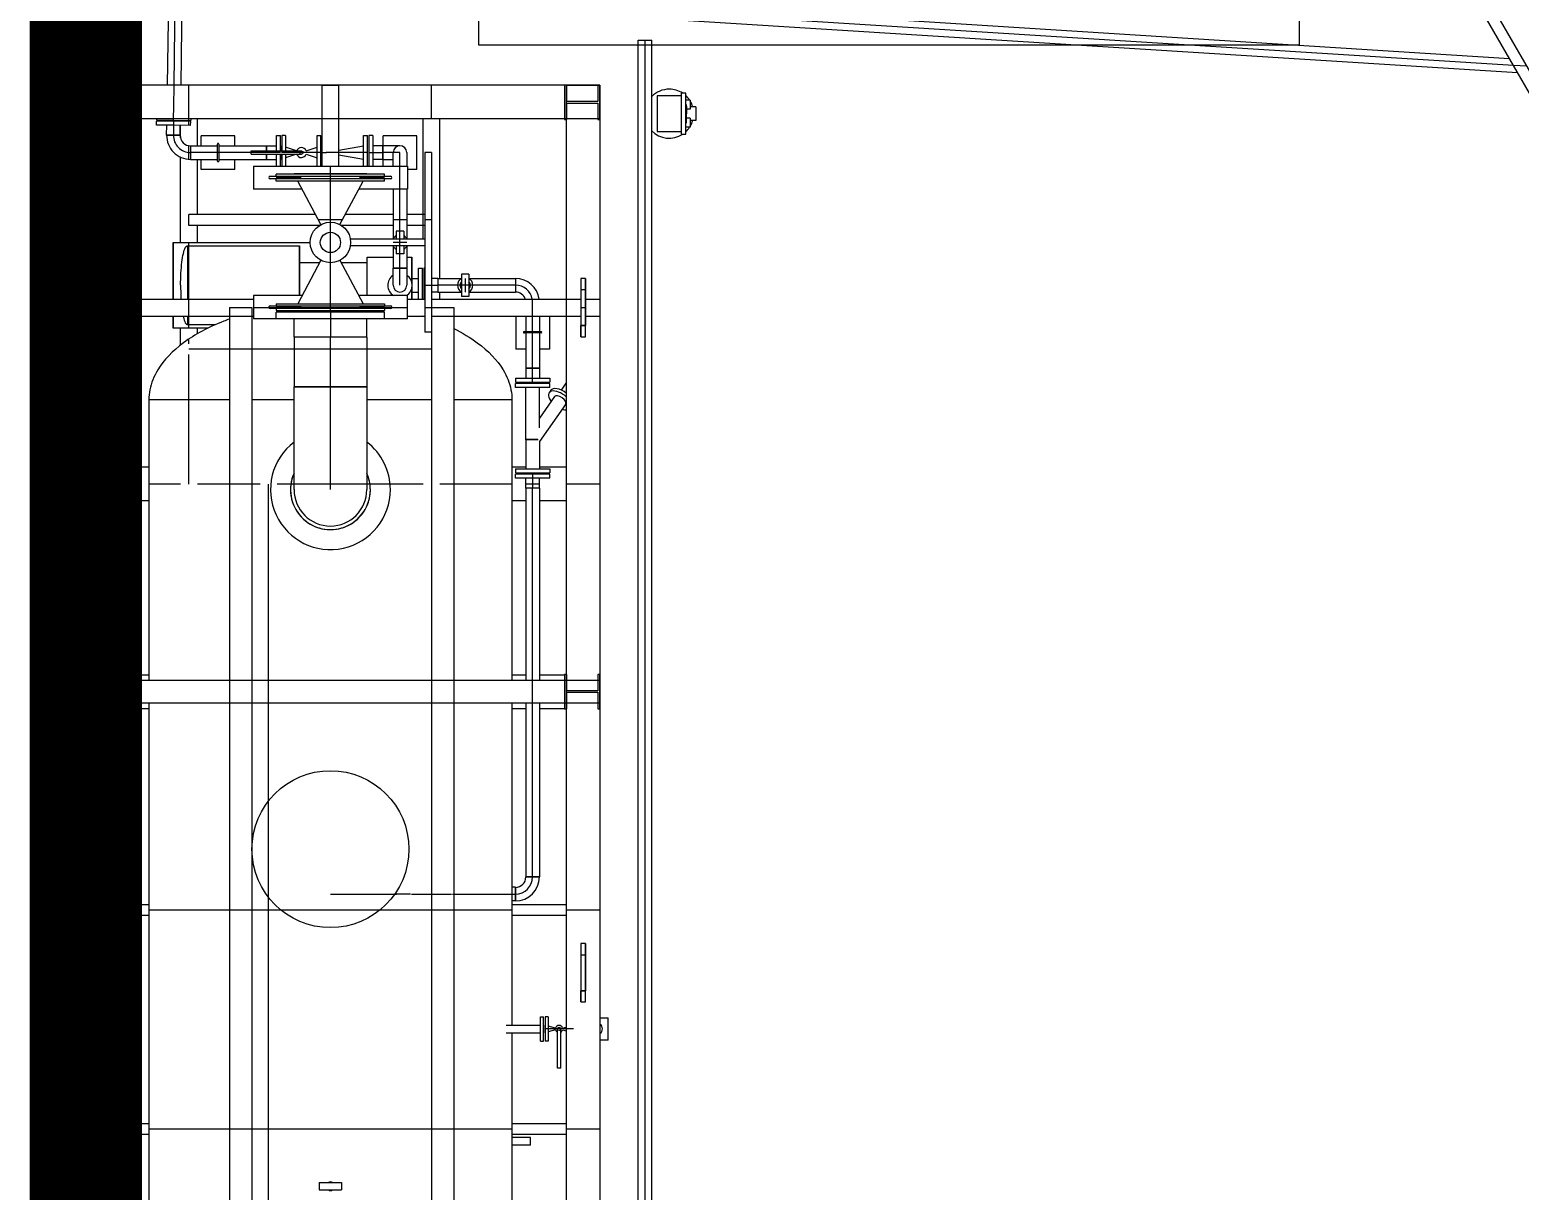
# Model space of a CAD drawing. Header units: inches. Extents: x 517790 to 538444, y 301815 to 302461.
# Drawn here: x 518003.97 to 518010.24, y 302334.19 to 302339.07 of the extents above; entities that cross this region are included whole.
import ezdxf

# ---------------------------------------------------------------- set-up
doc = ezdxf.new("R2010")
doc.units = ezdxf.units.IN
doc.header["$MEASUREMENT"] = 0
doc.layers.add('硅胶总平面底图 工艺装置区', color=253, linetype='Continuous')
doc.layers.add('硅胶总平面底图0804', color=253, linetype='Continuous')

msp = doc.modelspace()

# ---------------------------------------------------------------- linework, layer by layer
at = {"layer": '硅胶总平面底图 工艺装置区', "color": 253, "linetype": 'Continuous', "lineweight": -3}
for p, q in [((518014.2254, 302332.0616), (518008.7376, 302341.5668)), ((518014.1845, 302332.038), (518008.6967, 302341.5432)), ((518004.6551, 302339.2444), (518010.2258, 302338.8947)), ((518010.2088, 302338.9243), (518004.657, 302339.2728)), ((518004.5559, 302339.2057), (518004.5513, 302338.8413)), ((518004.5798, 302338.8413), (518004.5844, 302339.2054)), ((518004.6129, 302339.205), (518004.6083, 302338.8413)), ((518007.422, 302339.1277), (518010.1917, 302338.9539)), ((518006.5301, 302339.0301), (518006.5586, 302339.0301)), ((518006.5301, 302331.3442), (518006.5301, 302339.0301)), ((518006.5586, 302339.0301), (518006.5586, 302331.3407)), ((518006.5586, 302339.0301), (518006.5871, 302339.0301)), ((518006.5871, 302331.0481), (518006.5871, 302339.0301)), ((518010.2653, 302338.9207), (518010.2088, 302338.9243)), ((518006.3698, 302338.8413), (518004.293, 302338.8413)), ((518004.293, 302338.6997), (518004.293, 302338.8413)), ((518004.293, 302338.8413), (518004.293, 302331.3837)), ((518004.293, 302338.8413), (518004.4346, 302338.8413)), ((518004.3018, 302338.8413), (518004.293, 302338.8413)), ((518004.293, 302338.8413), (518004.293, 302338.6969)), ((518004.3018, 302338.7722), (518004.3018, 302338.8413)), ((518004.4329, 302338.8413), (518004.4329, 302338.7722)), ((518004.4417, 302338.8413), (518004.4329, 302338.8413)), ((518004.4346, 302338.8413), (518004.4346, 302331.3837)), ((518004.4417, 302338.6969), (518004.4417, 302338.8413)), ((518004.5787, 302338.7521), (518004.5798, 302338.8413)), ((518004.6423, 302338.6928), (518004.6423, 302338.8413)), ((518005.2016, 302338.8413), (518005.2724, 302338.8413)), ((518005.2016, 302338.5015), (518005.2016, 302338.8413)), ((518005.2724, 302338.5015), (518005.2724, 302338.8413)), ((518005.6618, 302338.6997), (518005.6618, 302338.8413)), ((518006.2299, 302338.8413), (518006.2212, 302338.8413)), ((518006.2212, 302338.8413), (518006.2212, 302338.6969)), ((518006.2282, 302338.8413), (518006.2282, 302331.3837)), ((518006.2282, 302338.8413), (518006.3698, 302338.8413)), ((518006.2299, 302338.7722), (518006.2299, 302338.8413)), ((518006.3698, 302338.8413), (518006.3611, 302338.8413)), ((518006.3611, 302338.8413), (518006.3611, 302338.7722)), ((518006.3698, 302338.8413), (518006.3698, 302338.6997)), ((518006.3698, 302338.8413), (518006.3698, 302331.3837)), ((518006.3698, 302338.6969), (518006.3698, 302338.8413)), ((518006.7113, 302338.8073), (518006.7113, 302338.6355)), ((518006.7113, 302338.8073), (518006.7113, 302338.6355)), ((518006.7302, 302338.8073), (518006.7113, 302338.8073)), ((518006.7302, 302338.8073), (518006.7113, 302338.8073)), ((518006.7302, 302338.6355), (518006.7302, 302338.8073)), ((518006.7302, 302338.6355), (518006.7302, 302338.8073)), ((518004.4329, 302338.7722), (518004.3018, 302338.7722)), ((518004.3018, 302338.6969), (518004.3018, 302338.766)), ((518004.3018, 302338.766), (518004.4329, 302338.766)), ((518004.4329, 302338.766), (518004.4329, 302338.6969)), ((518004.578, 302338.6997), (518004.5787, 302338.7521)), ((518006.3611, 302338.7722), (518006.2299, 302338.7722)), ((518006.2299, 302338.766), (518006.3611, 302338.766)), ((518006.2299, 302338.6969), (518006.2299, 302338.766)), ((518006.3611, 302338.766), (518006.3611, 302338.6969)), ((518006.6103, 302338.7969), (518006.6103, 302338.6459)), ((518006.6103, 302338.7969), (518006.6103, 302338.6459)), ((518006.7113, 302338.7969), (518006.6103, 302338.7969)), ((518006.7113, 302338.7969), (518006.6103, 302338.7969)), ((518006.7491, 302338.778), (518006.7302, 302338.778)), ((518006.733, 302338.7591), (518006.7302, 302338.7591)), ((518006.733, 302338.7591), (518006.7302, 302338.7591)), ((518006.733, 302338.6836), (518006.733, 302338.7591)), ((518006.733, 302338.6836), (518006.733, 302338.7591)), ((518006.7335, 302338.7549), (518006.733, 302338.7549)), ((518006.7335, 302338.7549), (518006.733, 302338.7549)), ((518006.733, 302338.7536), (518006.7335, 302338.7536)), ((518006.733, 302338.7536), (518006.7335, 302338.7536)), ((518006.7335, 302338.7536), (518006.7335, 302338.7549)), ((518006.7335, 302338.7536), (518006.7335, 302338.7549)), ((518006.7335, 302338.7536), (518006.7335, 302338.7202)), ((518006.7335, 302338.7202), (518006.7335, 302338.7536)), ((518006.7491, 302338.7403), (518006.7335, 302338.7403)), ((518006.7491, 302338.778), (518006.7491, 302338.7403)), ((518006.7491, 302338.778), (518006.7491, 302338.7403)), ((518006.7727, 302338.7497), (518006.7491, 302338.7497)), ((518006.7727, 302338.7497), (518006.7727, 302338.6931)), ((518006.7727, 302338.7497), (518006.7727, 302338.6931)), ((518006.3698, 302338.6997), (518004.293, 302338.6997)), ((518004.293, 302338.6969), (518004.3018, 302338.6969)), ((518004.4329, 302338.6969), (518004.4417, 302338.6969)), ((518004.5057, 302338.6738), (518004.506, 302338.6903)), ((518004.5061, 302338.6997), (518004.506, 302338.6945)), ((518004.506, 302338.6945), (518004.5779, 302338.6936)), ((518004.5779, 302338.6894), (518004.506, 302338.6903)), ((518004.5779, 302338.6894), (518004.5771, 302338.6309)), ((518004.5779, 302338.6936), (518004.578, 302338.6997)), ((518004.5779, 302338.6936), (518004.6499, 302338.6927)), ((518004.6498, 302338.6885), (518004.5779, 302338.6894)), ((518004.6069, 302338.6891), (518004.6069, 302338.6933)), ((518004.6423, 302338.6721), (518004.6423, 302338.6886)), ((518004.6496, 302338.672), (518004.6498, 302338.6885)), ((518004.6499, 302338.6997), (518004.6499, 302338.6927)), ((518004.6777, 302338.5866), (518004.6777, 302338.6997)), ((518005.6264, 302338.1946), (518005.6264, 302338.6997)), ((518005.6972, 302338.0291), (518005.6972, 302338.6997)), ((518006.2212, 302338.6969), (518006.2299, 302338.6969)), ((518006.3611, 302338.6969), (518006.3698, 302338.6969)), ((518006.7302, 302338.6836), (518006.733, 302338.6836)), ((518006.7302, 302338.6836), (518006.733, 302338.6836)), ((518006.7335, 302338.7202), (518006.733, 302338.7202)), ((518006.7335, 302338.7202), (518006.733, 302338.7202)), ((518006.7491, 302338.7025), (518006.733, 302338.7025)), ((518006.7491, 302338.7025), (518006.7491, 302338.6647)), ((518006.7491, 302338.7025), (518006.7491, 302338.6647)), ((518006.7727, 302338.6931), (518006.7491, 302338.6931)), ((518004.5777, 302338.6729), (518004.5057, 302338.6738)), ((518004.5487, 302338.6313), (518004.5492, 302338.6732)), ((518004.5771, 302338.6309), (518004.5487, 302338.6313)), ((518004.5487, 302338.6313), (518004.6056, 302338.6306)), ((518004.6056, 302338.6306), (518004.5771, 302338.6309)), ((518004.6496, 302338.672), (518004.5777, 302338.6729)), ((518004.6056, 302338.6306), (518004.6061, 302338.6725)), ((518004.6069, 302338.6195), (518004.6069, 302338.6725)), ((518004.8358, 302338.6289), (518004.6942, 302338.6289)), ((518004.6942, 302338.5866), (518004.6942, 302338.6289)), ((518004.8358, 302338.5866), (518004.8358, 302338.6289)), ((518005.0101, 302338.5652), (518005.0101, 302338.63)), ((518005.0101, 302338.63), (518005.0266, 302338.63)), ((518005.0266, 302338.5652), (518005.0266, 302338.63)), ((518005.0323, 302338.63), (518005.0323, 302338.5652)), ((518005.0488, 302338.63), (518005.0323, 302338.63)), ((518005.0488, 302338.63), (518005.0488, 302338.5652)), ((518005.1807, 302338.5581), (518005.1807, 302338.63)), ((518005.1807, 302338.63), (518005.1972, 302338.63)), ((518005.1972, 302338.5581), (518005.1972, 302338.63)), ((518005.3767, 302338.5581), (518005.3767, 302338.63)), ((518005.3767, 302338.63), (518005.3933, 302338.63)), ((518005.3933, 302338.5581), (518005.3933, 302338.63)), ((518005.3989, 302338.63), (518005.3989, 302338.5581)), ((518005.4154, 302338.63), (518005.3989, 302338.63)), ((518005.4154, 302338.63), (518005.4154, 302338.5581)), ((518005.4585, 302338.5866), (518005.4585, 302338.6289)), ((518005.6001, 302338.6289), (518005.4585, 302338.6289)), ((518005.6001, 302338.4873), (518005.6001, 302338.6289)), ((518006.6103, 302338.6459), (518006.7113, 302338.6459)), ((518006.6103, 302338.6459), (518006.7113, 302338.6459)), ((518006.7113, 302338.6355), (518006.7302, 302338.6355)), ((518006.7113, 302338.6355), (518006.7302, 302338.6355)), ((518006.7491, 302338.6647), (518006.7302, 302338.6647)), ((518004.6423, 302338.5298), (518004.6423, 302338.5871)), ((518004.6491, 302338.5866), (518004.6491, 302338.5296)), ((518004.6491, 302338.5866), (518004.7622, 302338.5866)), ((518004.7622, 302338.5581), (518004.6491, 302338.5581)), ((518004.7622, 302338.5222), (518004.7622, 302338.594)), ((518004.7679, 302338.5581), (518004.7622, 302338.5581)), ((518004.7679, 302338.594), (518004.7679, 302338.5222)), ((518004.7679, 302338.5866), (518004.9681, 302338.5866)), ((518004.9034, 302338.5581), (518004.7679, 302338.5581)), ((518004.9034, 302338.5581), (518004.9034, 302338.5652)), ((518004.9034, 302338.5652), (518005.1148, 302338.5652)), ((518004.9681, 302338.5581), (518004.9034, 302338.5581)), ((518004.9034, 302338.551), (518004.9034, 302338.5581)), ((518004.9034, 302338.551), (518005.1148, 302338.551)), ((518004.9681, 302338.5866), (518004.9681, 302338.5652)), ((518004.9681, 302338.5652), (518004.9681, 302338.5866)), ((518004.9681, 302338.5866), (518005.0101, 302338.5866)), ((518005.0266, 302338.5581), (518004.9681, 302338.5581)), ((518004.9681, 302338.551), (518004.9681, 302338.5296)), ((518004.9681, 302338.5296), (518004.9681, 302338.551)), ((518005.0101, 302338.5015), (518005.0101, 302338.551)), ((518005.0266, 302338.5015), (518005.0266, 302338.551)), ((518005.0308, 302338.5866), (518005.0308, 302338.5652)), ((518005.0323, 302338.5861), (518005.0308, 302338.5866)), ((518005.1987, 302338.5581), (518005.0308, 302338.5581)), ((518005.0308, 302338.551), (518005.0308, 302338.5296)), ((518005.0323, 302338.551), (518005.0323, 302338.5015)), ((518005.0939, 302338.5652), (518005.0488, 302338.5805)), ((518005.0488, 302338.551), (518005.0488, 302338.5015)), ((518005.0939, 302338.551), (518005.0488, 302338.5357)), ((518005.1346, 302338.5648), (518005.1807, 302338.5805)), ((518005.1346, 302338.5513), (518005.1807, 302338.5357)), ((518005.1807, 302338.5015), (518005.1807, 302338.5581)), ((518005.1972, 302338.5861), (518005.1987, 302338.5866)), ((518005.1972, 302338.5015), (518005.1972, 302338.5581)), ((518005.1987, 302338.5296), (518005.1987, 302338.5866)), ((518005.2043, 302338.5581), (518005.2208, 302338.5581)), ((518005.2724, 302338.5581), (518005.2194, 302338.5581)), ((518005.2208, 302338.5581), (518005.2209, 302338.5581)), ((518005.2724, 302338.5676), (518005.3767, 302338.5863)), ((518005.3781, 302338.5581), (518005.2724, 302338.5581)), ((518005.3767, 302338.5581), (518005.3767, 302338.5581)), ((518005.3933, 302338.5581), (518005.3767, 302338.5581)), ((518005.3767, 302338.5015), (518005.3767, 302338.5581)), ((518005.3933, 302338.5015), (518005.3933, 302338.5581)), ((518005.3989, 302338.5581), (518005.4574, 302338.5581)), ((518005.3989, 302338.5581), (518005.3989, 302338.5015)), ((518005.4574, 302338.5866), (518005.4154, 302338.5866)), ((518005.4154, 302338.5581), (518005.4154, 302338.5015)), ((518005.4574, 302338.5581), (518005.4574, 302338.5866)), ((518005.5293, 302338.5866), (518005.4574, 302338.5866)), ((518005.4574, 302338.5866), (518005.4574, 302338.5581)), ((518005.4574, 302338.5581), (518005.4574, 302338.5581)), ((518005.4574, 302338.5581), (518005.4574, 302338.5581)), ((518005.5009, 302338.5581), (518005.4574, 302338.5581)), ((518005.4574, 302338.5296), (518005.4574, 302338.5581)), ((518005.4574, 302338.5581), (518005.4574, 302338.5296)), ((518005.5009, 302338.5015), (518005.5009, 302338.5581)), ((518005.5293, 302338.5581), (518005.5009, 302338.5581)), ((518005.5293, 302338.5015), (518005.5293, 302338.5581)), ((518005.5578, 302338.5581), (518005.5578, 302338.5015)), ((518005.6335, 302338.5581), (518005.6335, 302338.1805)), ((518005.6618, 302338.5581), (518005.6335, 302338.5581)), ((518005.6618, 302338.5581), (518005.6618, 302338.1805)), ((518004.6069, 302338.1805), (518004.6069, 302338.5389)), ((518004.6491, 302338.5296), (518004.7622, 302338.5296)), ((518004.6777, 302338.2975), (518004.6777, 302338.5296)), ((518004.6942, 302338.4873), (518004.6942, 302338.5296)), ((518004.8358, 302338.4873), (518004.6942, 302338.4873)), ((518004.7679, 302338.5296), (518004.9681, 302338.5296)), ((518004.8358, 302338.4873), (518004.8358, 302338.5296)), ((518004.9133, 302338.5015), (518004.9133, 302338.4041)), ((518004.9133, 302338.5015), (518005.5607, 302338.5015)), ((518004.9681, 302338.5296), (518005.0101, 302338.5296)), ((518005.0323, 302338.5301), (518005.0308, 302338.5296)), ((518005.1972, 302338.5301), (518005.1987, 302338.5296)), ((518005.237, 302338.4685), (518005.237, 302338.5015)), ((518005.2724, 302338.5486), (518005.3767, 302338.5299)), ((518005.4574, 302338.5296), (518005.4154, 302338.5296)), ((518005.4574, 302338.5296), (518005.5009, 302338.5296)), ((518005.4585, 302338.5015), (518005.4585, 302338.5296)), ((518005.5293, 302338.4862), (518005.5293, 302338.5015)), ((518005.5607, 302338.5015), (518005.5607, 302338.4041)), ((518005.6001, 302338.4873), (518005.5607, 302338.4873)), ((518004.984, 302338.4585), (518005.49, 302338.4585)), ((518005.49, 302338.4471), (518004.984, 302338.4471)), ((518005.237, 302338.467), (518005.0092, 302338.467)), ((518005.0092, 302338.4585), (518005.0092, 302338.467)), ((518005.0092, 302338.4528), (518005.1145, 302338.4528)), ((518005.0092, 302338.4528), (518005.1145, 302338.4528)), ((518005.0092, 302338.4385), (518005.0092, 302338.4471)), ((518005.237, 302338.4385), (518005.0092, 302338.4385)), ((518005.237, 302338.4685), (518005.0842, 302338.4685)), ((518005.0849, 302338.467), (518005.0842, 302338.4685)), ((518005.1972, 302338.2555), (518005.1001, 302338.4385)), ((518005.237, 302338.4585), (518005.237, 302338.4685)), ((518005.3899, 302338.4685), (518005.237, 302338.4685)), ((518005.4648, 302338.467), (518005.237, 302338.467)), ((518005.237, 302338.4471), (518005.237, 302338.4585)), ((518005.237, 302337.914), (518005.237, 302338.4471)), ((518005.4648, 302338.4385), (518005.237, 302338.4385)), ((518005.2769, 302338.2555), (518005.374, 302338.4385)), ((518005.3596, 302338.4528), (518005.4648, 302338.4528)), ((518005.3596, 302338.4528), (518005.4648, 302338.4528)), ((518005.3891, 302338.467), (518005.3899, 302338.4685)), ((518005.4648, 302338.4585), (518005.4648, 302338.467)), ((518005.4648, 302338.4385), (518005.4648, 302338.4471)), ((518005.5293, 302338.4041), (518005.5293, 302338.4862)), ((518005.5293, 302338.4862), (518005.5293, 302338.4862)), ((518005.5293, 302338.4862), (518005.5293, 302338.4862)), ((518005.1183, 302338.4041), (518004.9133, 302338.4041)), ((518005.5607, 302338.4041), (518005.3557, 302338.4041)), ((518005.5009, 302338.4041), (518005.5009, 302338.1963)), ((518005.5293, 302338.2277), (518005.5293, 302338.4041)), ((518005.5578, 302338.4041), (518005.5578, 302338.1963)), ((518004.6423, 302338.2522), (518004.6423, 302338.2975)), ((518005.1749, 302338.2975), (518004.6423, 302338.2975)), ((518005.1915, 302338.2522), (518004.6423, 302338.2522)), ((518004.6777, 302338.1805), (518004.6777, 302338.2522)), ((518005.2871, 302338.2749), (518005.1869, 302338.2749)), ((518005.5009, 302338.2522), (518005.2825, 302338.2522)), ((518005.5009, 302338.2975), (518005.2992, 302338.2975)), ((518005.5578, 302338.2749), (518005.5009, 302338.2749)), ((518005.6335, 302338.2975), (518005.5578, 302338.2975)), ((518005.6335, 302338.2522), (518005.5578, 302338.2522)), ((518005.6618, 302338.2749), (518005.6335, 302338.2749)), ((518004.5762, 302338.1805), (518005.1521, 302338.1805)), ((518004.5762, 302338.1805), (518005.1521, 302338.1805)), ((518004.5762, 302337.9421), (518004.5762, 302338.1805)), ((518004.5762, 302338.1805), (518004.5762, 302337.9421)), ((518004.6423, 302337.8208), (518004.6423, 302338.1805)), ((518005.6335, 302338.1946), (518005.3208, 302338.1946)), ((518005.5578, 302338.1805), (518005.5009, 302338.1805)), ((518005.5136, 302338.2277), (518005.5136, 302338.1946)), ((518005.545, 302338.2277), (518005.5136, 302338.2277)), ((518005.5293, 302338.1805), (518005.5293, 302338.2277)), ((518005.5293, 302338.1333), (518005.5293, 302338.1805)), ((518005.5293, 302338.1805), (518005.5293, 302338.1805)), ((518005.5293, 302338.1805), (518005.5293, 302338.1805)), ((518005.545, 302338.2277), (518005.545, 302338.1946)), ((518005.6335, 302338.1805), (518005.6335, 302337.8029)), ((518005.6618, 302338.1805), (518005.6618, 302337.8029)), ((518004.6357, 302338.1659), (518004.6357, 302337.9421)), ((518004.6357, 302338.1659), (518004.6357, 302337.9421)), ((518004.6357, 302338.1659), (518005.1077, 302338.1659)), ((518005.1077, 302338.1659), (518005.1077, 302337.957)), ((518005.1077, 302337.957), (518005.1077, 302338.1659)), ((518005.6335, 302338.1663), (518005.3208, 302338.1663)), ((518005.3909, 302337.957), (518005.3909, 302338.1187)), ((518005.3909, 302337.957), (518005.3909, 302338.1187)), ((518005.3909, 302338.1187), (518005.5009, 302338.1187)), ((518005.5009, 302338.1647), (518005.5009, 302338.0726)), ((518005.5136, 302338.1663), (518005.5136, 302338.1333)), ((518005.545, 302338.1333), (518005.5136, 302338.1333)), ((518005.5293, 302338.0726), (518005.5293, 302338.1333)), ((518005.545, 302338.1663), (518005.545, 302338.1333)), ((518005.5578, 302338.1647), (518005.5578, 302338.0726)), ((518005.5578, 302338.1187), (518005.5797, 302338.1187)), ((518005.5797, 302338.1187), (518005.5797, 302338.0084)), ((518005.5797, 302338.0084), (518005.5797, 302338.1187)), ((518005.1972, 302338.1054), (518005.1001, 302337.9225)), ((518005.1917, 302338.0951), (518005.1077, 302338.0951)), ((518005.2769, 302338.1054), (518005.374, 302337.9225)), ((518005.3909, 302338.0951), (518005.2824, 302338.0951)), ((518005.5578, 302338.0726), (518005.5009, 302338.0726)), ((518005.5009, 302338.0726), (518005.5578, 302338.0726)), ((518005.5009, 302338.0007), (518005.5009, 302338.0726)), ((518005.5293, 302338.0726), (518005.5293, 302338.0726)), ((518005.5293, 302338.0726), (518005.5293, 302338.0726)), ((518005.5293, 302338.0007), (518005.5293, 302338.0726)), ((518005.5578, 302338.0726), (518005.5578, 302338.0007)), ((518005.6073, 302337.9421), (518005.6073, 302338.0726)), ((518005.6073, 302338.0726), (518005.6238, 302338.0726)), ((518005.6238, 302337.9421), (518005.6238, 302338.0726)), ((518005.6294, 302338.0726), (518005.6294, 302338.0007)), ((518005.6335, 302338.0726), (518005.6294, 302338.0726)), ((518004.3544, 302338.0294), (518004.3544, 302337.9822)), ((518004.3544, 302338.0294), (518004.3544, 302337.9822)), ((518004.3733, 302338.0294), (518004.3544, 302338.0294)), ((518004.3544, 302338.0294), (518004.3733, 302338.0294)), ((518004.3733, 302337.9822), (518004.3733, 302338.0294)), ((518004.3733, 302338.0294), (518004.3733, 302337.9822)), ((518005.5797, 302338.0291), (518005.6073, 302338.0291)), ((518005.5797, 302337.9929), (518005.5797, 302337.9421)), ((518005.5797, 302337.9421), (518005.5797, 302337.9929)), ((518005.6294, 302338.0007), (518005.6335, 302338.0007)), ((518005.6294, 302338.0007), (518005.6294, 302337.9421)), ((518005.6335, 302338.0007), (518005.6618, 302338.0007)), ((518005.6879, 302338.0291), (518005.6618, 302338.0291)), ((518005.6618, 302338.0007), (518005.6879, 302338.0007)), ((518005.6879, 302338.0291), (518005.6879, 302337.9722)), ((518005.6879, 302338.0291), (518005.7876, 302338.0291)), ((518005.6879, 302338.0291), (518005.6879, 302338.0007)), ((518005.7709, 302338.0007), (518005.6879, 302338.0007)), ((518005.6879, 302338.0007), (518005.6879, 302337.9722)), ((518005.8034, 302338.0007), (518005.7709, 302338.0007)), ((518005.7877, 302338.0479), (518005.7877, 302338.0007)), ((518005.8191, 302338.0479), (518005.7877, 302338.0479)), ((518005.7877, 302338.0007), (518005.7877, 302337.9535)), ((518005.8034, 302338.0291), (518005.8034, 302337.9722)), ((518005.836, 302338.0007), (518005.8034, 302338.0007)), ((518005.8034, 302338.0007), (518005.8034, 302338.0007)), ((518005.8034, 302338.0007), (518005.8034, 302338.0007)), ((518005.8191, 302338.0479), (518005.8191, 302338.0007)), ((518005.8191, 302338.0007), (518005.8191, 302337.9535)), ((518005.8192, 302338.0291), (518006.0147, 302338.0291)), ((518006.0147, 302338.0007), (518005.836, 302338.0007)), ((518006.0147, 302338.0291), (518006.0147, 302337.9722)), ((518006.0147, 302338.0291), (518006.0147, 302337.9722)), ((518006.0147, 302338.0007), (518006.0147, 302338.0007)), ((518006.0147, 302338.0007), (518006.0147, 302338.0007)), ((518006.2896, 302338.0294), (518006.2896, 302337.9822)), ((518006.2896, 302338.0294), (518006.2896, 302337.9822)), ((518006.3085, 302338.0294), (518006.2896, 302338.0294)), ((518006.3085, 302338.0294), (518006.2896, 302338.0294)), ((518006.3085, 302337.9822), (518006.3085, 302338.0294)), ((518006.3085, 302338.0294), (518006.3085, 302337.9822)), ((518004.293, 302337.9421), (518004.3544, 302337.9421)), ((518004.293, 302337.8713), (518004.293, 302337.9421)), ((518004.3544, 302337.9822), (518004.3733, 302337.9822)), ((518004.3733, 302337.9822), (518004.3544, 302337.9822)), ((518004.3544, 302337.8312), (518004.3544, 302337.9822)), ((518004.3544, 302337.9822), (518004.3544, 302337.8312)), ((518004.3733, 302337.9822), (518004.3544, 302337.9822)), ((518004.3733, 302337.9822), (518004.3733, 302337.8312)), ((518004.3733, 302337.9822), (518004.3733, 302337.8312)), ((518004.3733, 302337.9421), (518004.9133, 302337.9421)), ((518005.1184, 302337.957), (518004.9133, 302337.957)), ((518004.9133, 302337.957), (518004.9133, 302337.8597)), ((518005.5607, 302337.957), (518005.3556, 302337.957)), ((518005.5607, 302337.8597), (518005.5607, 302337.957)), ((518005.5607, 302337.9421), (518005.6335, 302337.9421)), ((518005.5797, 302337.9722), (518005.6073, 302337.9722)), ((518005.6879, 302337.9722), (518005.6618, 302337.9722)), ((518005.6618, 302337.9421), (518006.2896, 302337.9421)), ((518005.6879, 302337.9722), (518005.7876, 302337.9722)), ((518005.6972, 302337.9421), (518005.6972, 302337.9722)), ((518005.8191, 302337.9535), (518005.7877, 302337.9535)), ((518005.8192, 302337.9722), (518006.0147, 302337.9722)), ((518006.0866, 302337.8713), (518006.0866, 302337.9287)), ((518006.0866, 302337.9287), (518006.0866, 302337.9287)), ((518006.0866, 302337.9287), (518006.0866, 302337.9287)), ((518006.2896, 302337.9822), (518006.3085, 302337.9822)), ((518006.2896, 302337.9822), (518006.3085, 302337.9822)), ((518006.2896, 302337.9822), (518006.2896, 302337.8312)), ((518006.2896, 302337.9822), (518006.2896, 302337.8312)), ((518006.2896, 302337.9822), (518006.3085, 302337.9822)), ((518006.3085, 302337.8312), (518006.3085, 302337.9822)), ((518006.3085, 302337.9822), (518006.3085, 302337.8312)), ((518006.3085, 302337.9421), (518006.3698, 302337.9421)), ((518006.3698, 302337.9421), (518006.3698, 302337.8713)), ((518004.293, 302337.8713), (518004.3544, 302337.8713)), ((518004.3544, 302337.9067), (518004.3733, 302337.9067)), ((518004.3733, 302337.8713), (518004.9133, 302337.8713)), ((518004.5762, 302337.8208), (518004.5762, 302337.8713)), ((518004.5762, 302337.8713), (518004.5762, 302337.8208)), ((518004.6357, 302337.8713), (518004.6357, 302337.8355)), ((518004.6357, 302337.8713), (518004.6357, 302337.8355)), ((518004.8122, 302337.9067), (518004.8122, 302332.1767)), ((518004.8122, 302337.9067), (518004.9066, 302337.9067)), ((518004.9066, 302337.9067), (518004.9066, 302332.1767)), ((518004.9133, 302337.9067), (518005.5607, 302337.9067)), ((518004.984, 302337.914), (518005.49, 302337.914)), ((518005.49, 302337.9027), (518004.984, 302337.9027)), ((518005.0092, 302337.9225), (518005.237, 302337.9225)), ((518005.0092, 302337.9225), (518005.0092, 302337.914)), ((518005.0092, 302337.9084), (518005.1145, 302337.9084)), ((518005.0092, 302337.9084), (518005.1145, 302337.9084)), ((518005.0092, 302337.9027), (518005.0092, 302337.894)), ((518005.0092, 302337.894), (518005.237, 302337.894)), ((518005.237, 302337.8883), (518005.0092, 302337.8883)), ((518005.0092, 302337.8598), (518005.0092, 302337.8883)), ((518005.0849, 302337.894), (518005.0842, 302337.8925)), ((518005.0842, 302337.8925), (518005.3899, 302337.8925)), ((518005.237, 302337.9225), (518005.4648, 302337.9225)), ((518005.237, 302337.9027), (518005.237, 302337.914)), ((518005.237, 302337.8925), (518005.237, 302337.9027)), ((518005.237, 302337.894), (518005.4648, 302337.894)), ((518005.237, 302337.8883), (518005.237, 302337.7819)), ((518005.4648, 302337.8883), (518005.237, 302337.8883)), ((518005.3596, 302337.9084), (518005.4648, 302337.9084)), ((518005.3596, 302337.9084), (518005.4648, 302337.9084)), ((518005.3891, 302337.894), (518005.3899, 302337.8925)), ((518005.4648, 302337.9225), (518005.4648, 302337.914)), ((518005.4648, 302337.9027), (518005.4648, 302337.894)), ((518005.4648, 302337.8598), (518005.4648, 302337.8883)), ((518005.5607, 302337.8713), (518005.6335, 302337.8713)), ((518005.6335, 302337.9067), (518005.6618, 302337.9067)), ((518005.6618, 302337.9067), (518005.7562, 302337.9067)), ((518005.6618, 302337.8713), (518006.2896, 302337.8713)), ((518005.7562, 302337.9067), (518005.7562, 302332.1767)), ((518006.0158, 302337.8713), (518006.0158, 302337.7321)), ((518006.0581, 302337.8713), (518006.0581, 302337.8057)), ((518006.0866, 302337.8057), (518006.0866, 302337.8713)), ((518006.1151, 302337.8713), (518006.1151, 302337.8057)), ((518006.1574, 302337.8713), (518006.1574, 302337.7321)), ((518006.2896, 302337.9067), (518006.3085, 302337.9067)), ((518006.3085, 302337.8713), (518006.3698, 302337.8713)), ((518004.3544, 302337.8312), (518004.3544, 302337.784)), ((518004.3544, 302337.784), (518004.3544, 302337.8312)), ((518004.3733, 302337.8312), (518004.3544, 302337.8312)), ((518004.3544, 302337.8312), (518004.3733, 302337.8312)), ((518004.3733, 302337.8312), (518004.3544, 302337.8312)), ((518004.3733, 302337.784), (518004.3733, 302337.8312)), ((518004.3733, 302337.784), (518004.3733, 302337.8312)), ((518004.7227, 302337.8208), (518004.5762, 302337.8208)), ((518004.7227, 302337.8208), (518004.5762, 302337.8208)), ((518004.6069, 302337.7495), (518004.6069, 302337.8208)), ((518004.6357, 302337.8355), (518004.7543, 302337.8355)), ((518004.6777, 302337.797), (518004.6777, 302337.8208)), ((518005.0842, 302337.8597), (518004.9133, 302337.8597)), ((518005.237, 302337.8598), (518005.0092, 302337.8598)), ((518005.0842, 302337.7819), (518005.0842, 302337.8598)), ((518005.4648, 302337.8598), (518005.237, 302337.8598)), ((518005.3899, 302337.7819), (518005.3899, 302337.8598)), ((518005.5607, 302337.8597), (518005.3899, 302337.8597)), ((518005.6618, 302337.8029), (518005.6335, 302337.8029)), ((518005.6618, 302337.8029), (518005.6618, 302332.2333)), ((518006.0507, 302337.8057), (518006.1225, 302337.8057)), ((518006.1225, 302337.8001), (518006.0507, 302337.8001)), ((518006.0581, 302337.8001), (518006.0581, 302337.6518)), ((518006.0866, 302337.8001), (518006.0866, 302337.8057)), ((518006.0866, 302337.6518), (518006.0866, 302337.8001)), ((518006.1151, 302337.8001), (518006.1151, 302337.6518)), ((518006.2896, 302337.8312), (518006.2896, 302337.784)), ((518006.2896, 302337.784), (518006.2896, 302337.8312)), ((518006.3085, 302337.8312), (518006.2896, 302337.8312)), ((518006.3085, 302337.8312), (518006.2896, 302337.8312)), ((518006.2896, 302337.8312), (518006.3085, 302337.8312)), ((518006.3085, 302337.784), (518006.3085, 302337.8312)), ((518006.3085, 302337.784), (518006.3085, 302337.8312)), ((518004.3544, 302337.784), (518004.3733, 302337.784)), ((518004.3733, 302337.784), (518004.3544, 302337.784)), ((518004.6423, 302337.7547), (518004.6423, 302337.775)), ((518005.237, 302337.7819), (518005.0842, 302337.7819)), ((518005.3899, 302337.7819), (518005.0842, 302337.7819)), ((518005.0842, 302337.7819), (518005.0842, 302337.5737)), ((518005.3899, 302337.7819), (518005.237, 302337.7819)), ((518005.237, 302337.5737), (518005.237, 302337.7819)), ((518005.3899, 302337.7819), (518005.3899, 302337.5737)), ((518006.2896, 302337.784), (518006.3085, 302337.784)), ((518006.2896, 302337.784), (518006.3085, 302337.784)), ((518005.6618, 302337.7321), (518004.6423, 302337.7321)), ((518004.6423, 302337.1657), (518004.6423, 302337.7094)), ((518006.0581, 302337.7321), (518006.0158, 302337.7321)), ((518006.1574, 302337.7321), (518006.1151, 302337.7321)), ((518006.0147, 302337.6098), (518006.1586, 302337.6098)), ((518006.0147, 302337.6098), (518006.0147, 302337.5933)), ((518006.0581, 302337.6518), (518006.1151, 302337.6518)), ((518006.0581, 302337.6518), (518006.0581, 302337.6098)), ((518006.1151, 302337.6518), (518006.0581, 302337.6518)), ((518006.0866, 302337.5933), (518006.0866, 302337.6518)), ((518006.1151, 302337.6518), (518006.1151, 302337.6098)), ((518006.1586, 302337.6098), (518006.1586, 302337.5933)), ((518005.0842, 302337.5737), (518005.3899, 302337.5737)), ((518005.0842, 302337.1421), (518005.0842, 302337.5737)), ((518005.3899, 302337.5737), (518005.0842, 302337.5737)), ((518005.237, 302337.5737), (518005.237, 302337.5737)), ((518005.237, 302337.5737), (518005.237, 302337.5737)), ((518005.237, 302337.1421), (518005.237, 302337.5737)), ((518005.3899, 302337.5737), (518005.3899, 302337.1421)), ((518006.0147, 302337.5933), (518006.1586, 302337.5933)), ((518006.1586, 302337.5877), (518006.0147, 302337.5877)), ((518006.0147, 302337.5711), (518006.0147, 302337.5877)), ((518006.1586, 302337.5711), (518006.0147, 302337.5711)), ((518006.0581, 302337.3517), (518006.0581, 302337.5711)), ((518006.1151, 302337.4014), (518006.1151, 302337.5711)), ((518006.1631, 302337.5594), (518006.156, 302337.5493)), ((518006.1586, 302337.5711), (518006.1586, 302337.5877)), ((518006.2076, 302337.5602), (518006.2282, 302337.5893)), ((518004.8122, 302337.5197), (518004.4743, 302337.5197)), ((518004.8122, 302337.5197), (518004.4743, 302337.5197)), ((518004.4743, 302337.5197), (518004.4743, 302336.341)), ((518005.0842, 302337.5197), (518004.9066, 302337.5197)), ((518005.0842, 302337.5197), (518004.9066, 302337.5197)), ((518005.6618, 302337.5197), (518005.3899, 302337.5197)), ((518005.6618, 302337.5197), (518005.3899, 302337.5197)), ((518005.9998, 302337.5197), (518005.7562, 302337.5197)), ((518005.9998, 302337.5197), (518005.7562, 302337.5197)), ((518005.9998, 302337.5197), (518005.9998, 302336.341)), ((518006.1791, 302337.533), (518006.1151, 302337.4424)), ((518006.2254, 302337.5003), (518006.1151, 302337.3443)), ((518006.0581, 302337.3545), (518006.1089, 302337.3545)), ((518006.0581, 302337.3545), (518006.0581, 302337.2295)), ((518006.1106, 302337.3517), (518006.0581, 302337.3517)), ((518006.1151, 302337.3451), (518006.1151, 302337.2295)), ((518004.4743, 302337.2365), (518004.4346, 302337.2365)), ((518006.0581, 302337.2365), (518005.9998, 302337.2365)), ((518006.2282, 302337.2365), (518006.1151, 302337.2365)), ((518006.0147, 302337.2295), (518006.1586, 302337.2295)), ((518006.0147, 302337.2295), (518006.0147, 302337.2129)), ((518006.0147, 302337.2129), (518006.1586, 302337.2129)), ((518006.1586, 302337.2073), (518006.0147, 302337.2073)), ((518006.0147, 302337.1908), (518006.0147, 302337.2073)), ((518006.1586, 302337.1908), (518006.0147, 302337.1908)), ((518006.0581, 302337.1488), (518006.0581, 302337.1908)), ((518006.0866, 302337.2073), (518006.0866, 302337.1488)), ((518006.1151, 302337.1488), (518006.1151, 302337.1908)), ((518006.1586, 302337.2295), (518006.1586, 302337.2129)), ((518006.1586, 302337.1908), (518006.1586, 302337.2073)), ((518004.4346, 302337.1657), (518004.293, 302337.1657)), ((518004.6069, 302337.1657), (518004.4743, 302337.1657)), ((518004.942, 302337.1657), (518004.6777, 302337.1657)), ((518004.9774, 302332.08), (518004.9774, 302337.1657)), ((518005.6264, 302337.1657), (518005.0128, 302337.1657)), ((518005.9998, 302337.1657), (518005.6972, 302337.1657)), ((518006.1151, 302337.1657), (518006.0581, 302337.1657)), ((518006.1151, 302337.1488), (518006.0581, 302337.1488)), ((518006.0581, 302337.1488), (518006.0581, 302336.341)), ((518006.1151, 302337.1488), (518006.0581, 302337.1488)), ((518006.0866, 302336.341), (518006.0866, 302337.1488)), ((518006.1151, 302337.1488), (518006.1151, 302336.341)), ((518006.3698, 302337.1657), (518006.2282, 302337.1657)), ((518004.4743, 302337.0949), (518004.4346, 302337.0949)), ((518006.0581, 302337.0949), (518005.9998, 302337.0949)), ((518006.2282, 302337.0949), (518006.1151, 302337.0949)), ((518004.3018, 302336.366), (518004.293, 302336.366)), ((518004.293, 302336.366), (518004.293, 302336.2216)), ((518004.3018, 302336.2969), (518004.3018, 302336.366)), ((518004.4329, 302336.366), (518004.4329, 302336.2969)), ((518004.4417, 302336.366), (518004.4329, 302336.366)), ((518004.4417, 302336.2216), (518004.4417, 302336.366)), ((518004.4417, 302336.3646), (518004.4743, 302336.3646)), ((518005.9998, 302336.3646), (518006.0581, 302336.3646)), ((518006.1151, 302336.3646), (518006.2212, 302336.3646)), ((518006.2299, 302336.366), (518006.2212, 302336.366)), ((518006.2212, 302336.366), (518006.2212, 302336.2216)), ((518006.2299, 302336.2969), (518006.2299, 302336.366)), ((518006.3611, 302336.366), (518006.3611, 302336.2969)), ((518006.3698, 302336.366), (518006.3611, 302336.366)), ((518006.3698, 302336.2216), (518006.3698, 302336.366)), ((518004.293, 302336.341), (518006.3698, 302336.341)), ((518004.293, 302336.2466), (518004.293, 302336.341)), ((518004.293, 302336.341), (518006.3698, 302336.341)), ((518004.293, 302336.2466), (518004.293, 302336.341)), ((518004.4329, 302336.2969), (518004.3018, 302336.2969)), ((518006.0866, 302336.2466), (518006.0866, 302336.341)), ((518006.3611, 302336.2969), (518006.2299, 302336.2969)), ((518006.3698, 302336.341), (518006.3698, 302336.2466)), ((518006.3698, 302336.341), (518006.3698, 302336.2466)), ((518004.293, 302336.2466), (518006.3698, 302336.2466)), ((518004.293, 302336.2466), (518006.3698, 302336.2466)), ((518004.3018, 302336.2216), (518004.3018, 302336.2907)), ((518004.3018, 302336.2907), (518004.4329, 302336.2907)), ((518004.4329, 302336.2907), (518004.4329, 302336.2216)), ((518004.4743, 302336.2466), (518004.4743, 302333.6493)), ((518005.9998, 302336.2466), (518005.9998, 302334.8923)), ((518006.0581, 302336.2466), (518006.0581, 302335.5148)), ((518006.0866, 302335.5148), (518006.0866, 302336.2466)), ((518006.1151, 302336.2466), (518006.1151, 302335.5148)), ((518006.2299, 302336.2907), (518006.3611, 302336.2907)), ((518006.2299, 302336.2216), (518006.2299, 302336.2907)), ((518006.3611, 302336.2907), (518006.3611, 302336.2216)), ((518004.293, 302336.2216), (518004.3018, 302336.2216)), ((518004.4329, 302336.2216), (518004.4417, 302336.2216)), ((518004.4417, 302336.223), (518004.4743, 302336.223)), ((518005.9998, 302336.223), (518006.0581, 302336.223)), ((518006.1151, 302336.223), (518006.2212, 302336.223)), ((518006.2212, 302336.2216), (518006.2299, 302336.2216)), ((518006.3611, 302336.2216), (518006.3698, 302336.2216)), ((518006.1151, 302335.5148), (518006.0581, 302335.5148)), ((518006.0581, 302335.5148), (518006.1151, 302335.5148)), ((518006.0866, 302335.5148), (518006.0866, 302335.5148)), ((518006.0866, 302335.5148), (518006.0866, 302335.5148)), ((518005.237, 302335.4429), (518005.309, 302335.4429)), ((518005.309, 302335.4429), (518005.3089, 302335.4429)), ((518005.3089, 302335.4429), (518005.3089, 302335.4429)), ((518005.309, 302335.4429), (518005.5152, 302335.4429)), ((518005.5737, 302335.4429), (518005.5152, 302335.4429)), ((518005.5779, 302335.4429), (518005.7457, 302335.4429)), ((518005.7499, 302335.4429), (518005.8084, 302335.4429)), ((518005.8084, 302335.4429), (518005.9998, 302335.4429)), ((518006.0147, 302335.4714), (518005.9998, 302335.4714)), ((518005.9998, 302335.4429), (518006.0147, 302335.4429)), ((518006.0147, 302335.4714), (518006.0147, 302335.4144)), ((518006.0147, 302335.4144), (518006.0147, 302335.4714)), ((518006.0147, 302335.4429), (518006.0147, 302335.4429)), ((518006.0147, 302335.4429), (518006.0147, 302335.4429)), ((518004.293, 302335.3772), (518004.4346, 302335.3772)), ((518004.4346, 302335.3999), (518004.4743, 302335.3999)), ((518004.4743, 302335.3772), (518005.9998, 302335.3772)), ((518006.0147, 302335.4144), (518005.9998, 302335.4144)), ((518005.9998, 302335.3999), (518006.2282, 302335.3999)), ((518006.2282, 302335.3772), (518006.3698, 302335.3772)), ((518004.4346, 302335.3546), (518004.4743, 302335.3546)), ((518005.9998, 302335.3546), (518006.2282, 302335.3546)), ((518004.3544, 302335.2352), (518004.3544, 302335.188)), ((518004.3544, 302335.2352), (518004.3544, 302335.188)), ((518004.3733, 302335.2352), (518004.3544, 302335.2352)), ((518004.3544, 302335.2352), (518004.3733, 302335.2352)), ((518004.3733, 302335.188), (518004.3733, 302335.2352)), ((518004.3733, 302335.2352), (518004.3733, 302335.188)), ((518006.3085, 302335.2352), (518006.2896, 302335.2352)), ((518006.3085, 302335.2352), (518006.2896, 302335.2352)), ((518006.2896, 302335.2352), (518006.2896, 302335.188)), ((518006.2896, 302335.2352), (518006.2896, 302335.188)), ((518006.3085, 302335.188), (518006.3085, 302335.2352)), ((518006.3085, 302335.2352), (518006.3085, 302335.188)), ((518004.3544, 302335.188), (518004.3733, 302335.188)), ((518004.3733, 302335.188), (518004.3544, 302335.188)), ((518004.3544, 302335.037), (518004.3544, 302335.188)), ((518004.3544, 302335.188), (518004.3544, 302335.037)), ((518004.3733, 302335.188), (518004.3544, 302335.188)), ((518004.3733, 302335.188), (518004.3733, 302335.037)), ((518004.3733, 302335.188), (518004.3733, 302335.037)), ((518006.2896, 302335.188), (518006.3085, 302335.188)), ((518006.2896, 302335.188), (518006.3085, 302335.188)), ((518006.2896, 302335.188), (518006.2896, 302335.037)), ((518006.2896, 302335.188), (518006.2896, 302335.037)), ((518006.2896, 302335.188), (518006.3085, 302335.188)), ((518006.3085, 302335.037), (518006.3085, 302335.188)), ((518006.3085, 302335.188), (518006.3085, 302335.037)), ((518004.3544, 302335.037), (518004.3544, 302334.9898)), ((518004.3544, 302334.9898), (518004.3544, 302335.037)), ((518004.3733, 302335.037), (518004.3544, 302335.037)), ((518004.3544, 302335.037), (518004.3733, 302335.037)), ((518004.3733, 302335.037), (518004.3544, 302335.037)), ((518004.3544, 302334.9898), (518004.3733, 302334.9898)), ((518004.3733, 302334.9898), (518004.3544, 302334.9898)), ((518004.3733, 302334.9898), (518004.3733, 302335.037)), ((518004.3733, 302334.9898), (518004.3733, 302335.037)), ((518006.2896, 302335.037), (518006.2896, 302334.9898)), ((518006.2896, 302334.9898), (518006.2896, 302335.037)), ((518006.3085, 302335.037), (518006.2896, 302335.037)), ((518006.3085, 302335.037), (518006.2896, 302335.037)), ((518006.2896, 302335.037), (518006.3085, 302335.037)), ((518006.2896, 302334.9898), (518006.3085, 302334.9898)), ((518006.2896, 302334.9898), (518006.3085, 302334.9898)), ((518006.3085, 302334.9898), (518006.3085, 302335.037)), ((518006.3085, 302334.9898), (518006.3085, 302335.037)), ((518006.1203, 302334.8765), (518006.1203, 302334.9275)), ((518006.1203, 302334.9275), (518006.1324, 302334.9275)), ((518006.1324, 302334.8765), (518006.1324, 302334.9275)), ((518006.1395, 302334.9275), (518006.1395, 302334.8765)), ((518006.1515, 302334.9275), (518006.1395, 302334.9275)), ((518006.1515, 302334.9275), (518006.1515, 302334.8765)), ((518006.3698, 302334.9237), (518006.4037, 302334.9237)), ((518006.4037, 302334.8293), (518006.4037, 302334.9237)), ((518005.976, 302334.8923), (518006.1203, 302334.8923)), ((518005.976, 302334.8607), (518006.1203, 302334.8607)), ((518005.9998, 302334.8607), (518005.9998, 302333.6493)), ((518006.1203, 302334.8255), (518006.1203, 302334.8765)), ((518006.1324, 302334.8255), (518006.1324, 302334.8765)), ((518006.138, 302334.8923), (518006.138, 302334.8765)), ((518006.1395, 302334.8919), (518006.138, 302334.8923)), ((518006.2282, 302334.8765), (518006.138, 302334.8765)), ((518006.138, 302334.8765), (518006.138, 302334.8607)), ((518006.1395, 302334.8611), (518006.138, 302334.8607)), ((518006.1395, 302334.8765), (518006.1395, 302334.8255)), ((518006.1835, 302334.8803), (518006.1515, 302334.8887)), ((518006.1515, 302334.8765), (518006.1515, 302334.8255)), ((518006.1835, 302334.8727), (518006.1515, 302334.8643)), ((518006.1909, 302334.7117), (518006.1909, 302334.8765)), ((518006.205, 302334.7117), (518006.205, 302334.8765)), ((518006.2125, 302334.8803), (518006.2282, 302334.8845)), ((518006.2125, 302334.8727), (518006.2282, 302334.8685)), ((518006.2579, 302334.8765), (518006.2282, 302334.8765)), ((518006.1203, 302334.8255), (518006.1324, 302334.8255)), ((518006.1515, 302334.8255), (518006.1395, 302334.8255)), ((518006.4037, 302334.8293), (518006.3698, 302334.8293)), ((518006.198, 302334.7117), (518006.1909, 302334.7117)), ((518006.205, 302334.7117), (518006.198, 302334.7117)), ((518004.4346, 302334.4795), (518004.4743, 302334.4795)), ((518005.9998, 302334.4795), (518006.2282, 302334.4795)), ((518004.293, 302334.4568), (518004.4346, 302334.4568)), ((518004.4346, 302334.4342), (518004.4743, 302334.4342)), ((518004.4743, 302334.4568), (518005.9998, 302334.4568)), ((518005.9998, 302334.4342), (518006.2282, 302334.4342)), ((518006.0781, 302334.4202), (518005.9998, 302334.4202)), ((518006.0781, 302334.3888), (518006.0781, 302334.4202)), ((518006.2282, 302334.4568), (518006.3698, 302334.4568)), ((518006.0781, 302334.3888), (518005.9998, 302334.3888)), ((518005.1898, 302334.2314), (518005.237, 302334.2314)), ((518005.1898, 302334.2314), (518005.1898, 302334.2)), ((518005.237, 302334.2314), (518005.2842, 302334.2314)), ((518005.2842, 302334.2314), (518005.2842, 302334.2)), ((518005.1898, 302334.2), (518005.237, 302334.2)), ((518005.237, 302334.2), (518005.2842, 302334.2))]:
    msp.add_line(p, q, dxfattribs=at)
msp.add_lwpolyline([(518005.8613, 302342.3621), (518009.3077, 302342.3621), (518009.3077, 302339.0094), (518005.8613, 302339.0094)], close=True, dxfattribs=at)
for centre, radius in [((518005.1148, 302338.5581), 0.00708), ((518005.237, 302338.1805), 0.085), ((518005.237, 302338.1805), 0.0425), ((518005.237, 302335.6317), 0.3297), ((518006.198, 302334.8765), 0.00708)]:
    msp.add_circle(centre, radius, dxfattribs=at)
for centre, radius, start, end in [((518006.6608, 302338.7214), 0.1029, 90, 135.77102), ((518006.6608, 302338.7214), 0.1029, 90, 135.77102), ((518006.6608, 302338.7214), 0.1029, 56.60151, 90), ((518006.6608, 302338.7214), 0.1029, 56.60151, 90), ((518006.6608, 302338.7214), 0.1029, 33.39849, 47.59926), ((518006.6608, 302338.7214), 0.1029, 33.39849, 47.59926), ((518006.6608, 302338.7214), 0.1029, 15.97568, 30.92975), ((518006.6608, 302338.7214), 0.1029, 15.97568, 30.92975), ((518006.6608, 302338.7214), 0.1029, 329.07025, 344.02432), ((518006.6608, 302338.7214), 0.1029, 329.07025, 344.02432), ((518004.6491, 302338.63), 0.1004, 179.27803, 270), ((518004.6491, 302338.63), 0.0719, 179.27803, 270), ((518004.6491, 302338.63), 0.0435, 179.27803, 270), ((518006.6608, 302338.7214), 0.1029, 224.22898, 303.39849), ((518006.6608, 302338.7214), 0.1029, 224.22898, 303.39849), ((518006.6608, 302338.7214), 0.1029, 312.40074, 326.60151), ((518006.6608, 302338.7214), 0.1029, 312.40074, 326.60151), ((518004.765, 302338.594), 0.00283, 0, 180), ((518005.1148, 302338.5581), 0.021, 18.74134, 160.27793), ((518005.1148, 302338.5581), 0.021, 199.72207, 341.25866), ((518005.5293, 302338.5581), 0.0285, 0, 180), ((518005.5293, 302338.5581), 0.0285, 0, 180), ((518004.765, 302338.5222), 0.00283, 180, 0), ((518004.984, 302338.4528), 0.00566, 90, 270), ((518005.49, 302338.4528), 0.00566, 270, 90), ((518005.5293, 302338.1805), 0.0325, 118.87378, 154.21289), ((518005.5293, 302338.1805), 0.0217, 136.41251, 139.26641), ((518005.5293, 302338.1805), 0.0325, 25.78711, 61.12622), ((518005.5293, 302338.1805), 0.0217, 40.73359, 43.58749), ((518005.5293, 302338.1805), 0.0325, 205.78711, 241.12622), ((518005.5293, 302338.1805), 0.0217, 220.73359, 223.58749), ((518005.5293, 302338.1805), 0.0325, 298.87378, 334.21289), ((518005.5293, 302338.1805), 0.0217, 316.41251, 319.26641), ((518005.5293, 302338.0007), 0.051, 123.97448, 238.90428), ((518005.5293, 302338.0007), 0.0285, 180, 0), ((518005.5293, 302338.0007), 0.0285, 180, 0), ((518005.5293, 302338.0007), 0.051, 301.09572, 0), ((518005.5293, 302338.0007), 0.051, 0, 56.02552), ((518005.8034, 302338.0007), 0.0325, 118.87378, 180), ((518005.8034, 302338.0007), 0.0325, 180, 241.12622), ((518005.8034, 302338.0007), 0.0217, 136.41251, 180), ((518005.8034, 302338.0007), 0.0217, 180, 223.58749), ((518005.8034, 302338.0007), 0.0325, 298.87378, 61.12622), ((518005.8034, 302338.0007), 0.0217, 316.41251, 43.58749), ((518006.0147, 302337.9287), 0.1004, 7.67222, 90), ((518006.0147, 302337.9287), 0.0719, 10.73995, 90), ((518006.0147, 302337.9287), 0.0435, 17.9655, 90), ((518006.0147, 302337.9287), 0.0719, 0, 10.73995), ((518004.984, 302337.9084), 0.00566, 90, 270), ((518005.49, 302337.9084), 0.00566, 270, 90), ((518005.3106, 302336.8755), 1.0438, 71.98031, 72.56716), ((518006.0507, 302337.8029), 0.00283, 90, 270), ((518006.1225, 302337.8029), 0.00283, 270, 90), ((518005.237, 302337.1421), 0.2518, 127.3832, 0), ((518005.237, 302337.1421), 0.2518, 0, 52.6168), ((518005.237, 302337.1421), 0.1678, 155.60425, 0), ((518005.237, 302337.1421), 0.1678, 180, 24.39575), ((518005.237, 302337.1421), 0.1678, 155.60425, 180), ((518005.237, 302337.1421), 0.1678, 0, 24.39575), ((518005.237, 302337.1421), 0.1529, 180, 0), ((518005.237, 302337.1421), 0.1529, 180, 0), ((518006.0147, 302335.5148), 0.0719, 270, 0), ((518006.0147, 302335.5148), 0.1004, 270, 0), ((518006.0147, 302335.5148), 0.0435, 270, 0), ((518006.198, 302334.8765), 0.015, 14.7351, 165.2649), ((518006.198, 302334.8765), 0.015, 194.7351, 241.80714), ((518006.198, 302334.8765), 0.015, 298.19286, 345.2649), ((518006.3565, 302334.8765), 0.0236, 304.33288, 55.66712), ((518005.237, 302334.2157), 0.018, 60.9287, 119.0713), ((518005.237, 302334.2157), 0.018, 240.9287, 299.0713)]:
    msp.add_arc(centre, radius, start, end, dxfattribs=at)
for centre, major_axis, start_param, end_param in [((518006.2023, 302337.5166), (-0.0462, 0.0327), 4.494524, 7.238502), ((518006.2093, 302337.5267), (-0.0462, 0.0327), 4.657126, 6.283185), ((518006.2023, 302337.5166), (-0.0462, 0.0327), 0.955317, 1.047198), ((518006.2023, 302337.5166), (-0.0231, 0.0164), 3.141593, 6.283185), ((518006.2023, 302337.5166), (0.0462, -0.0327), 5.235988, 5.609928)]:
    msp.add_ellipse(centre, major_axis=major_axis, ratio=0.5, start_param=start_param, end_param=end_param, dxfattribs=at)
for points, knots in [([(518004.6074, 302338.0007), (518004.6074, 302338.018), (518004.6078, 302338.0353), (518004.6088, 302338.0517), (518004.6097, 302338.0682), (518004.611, 302338.0838), (518004.6128, 302338.0978), (518004.6145, 302338.1118), (518004.6167, 302338.1241), (518004.6191, 302338.1343), (518004.6215, 302338.1445), (518004.6241, 302338.1524), (518004.6269, 302338.1578), (518004.628, 302338.1597), (518004.629, 302338.1613), (518004.6301, 302338.1626), (518004.6307, 302338.1632), (518004.6312, 302338.1638), (518004.6318, 302338.1643), (518004.6327, 302338.165), (518004.6335, 302338.1654), (518004.6343, 302338.1657), (518004.6348, 302338.1658), (518004.6352, 302338.1659), (518004.6357, 302338.1659)], [4.712389, 4.712389, 4.712389, 4.712389, 5.026548, 5.026548, 5.026548, 5.340708, 5.340708, 5.340708, 5.654867, 5.654867, 5.654867, 5.969026, 5.969026, 5.969026, 6.082961, 6.082961, 6.082961, 6.146224, 6.146224, 6.146224, 6.234856, 6.234856, 6.234856, 6.283185, 6.283185, 6.283185, 6.283185]), ([(518004.6074, 302338.0007), (518004.6074, 302337.9834), (518004.6078, 302337.9661), (518004.6088, 302337.9496), (518004.6089, 302337.9471), (518004.6091, 302337.9446), (518004.6092, 302337.9421)], [4.712389, 4.712389, 4.712389, 4.712389, 5.0265482, 5.0265482, 5.0265482, 5.0745391, 5.0745391, 5.0745391, 5.0745391]), ([(518004.6181, 302337.8713), (518004.6184, 302337.8698), (518004.6187, 302337.8684), (518004.6191, 302337.867), (518004.6215, 302337.8568), (518004.6241, 302337.8489), (518004.6269, 302337.8435), (518004.628, 302337.8416), (518004.629, 302337.84), (518004.6301, 302337.8388), (518004.6307, 302337.8381), (518004.6312, 302337.8375), (518004.6318, 302337.837), (518004.6327, 302337.8363), (518004.6335, 302337.8359), (518004.6343, 302337.8357), (518004.6348, 302337.8355), (518004.6352, 302337.8355), (518004.6357, 302337.8355)], [5.6116336, 5.6116336, 5.6116336, 5.6116336, 5.6548668, 5.6548668, 5.6548668, 5.969026, 5.969026, 5.969026, 6.0829608, 6.0829608, 6.0829608, 6.1462242, 6.1462242, 6.1462242, 6.2348559, 6.2348559, 6.2348559, 6.2831853, 6.2831853, 6.2831853, 6.2831853]), ([(518004.8122, 302337.8584), (518004.8043, 302337.8555), (518004.7964, 302337.8526), (518004.7887, 302337.8496), (518004.7241, 302337.8245), (518004.6669, 302337.7939), (518004.6199, 302337.7594), (518004.573, 302337.7248), (518004.5363, 302337.6863), (518004.5116, 302337.6457), (518004.495, 302337.6183), (518004.4838, 302337.59), (518004.4783, 302337.5613), (518004.4756, 302337.5475), (518004.4743, 302337.5336), (518004.4743, 302337.5197)], [5.3030747, 5.3030747, 5.3030747, 5.3030747, 5.3407075, 5.3407075, 5.3407075, 5.6548668, 5.6548668, 5.6548668, 5.969026, 5.969026, 5.969026, 6.180931, 6.180931, 6.180931, 6.2831853, 6.2831853, 6.2831853, 6.2831853]), ([(518005.7562, 302337.8184), (518005.7923, 302337.8005), (518005.8251, 302337.7807), (518005.8541, 302337.7594), (518005.901, 302337.7248), (518005.9378, 302337.6863), (518005.9624, 302337.6457), (518005.9791, 302337.6183), (518005.9903, 302337.59), (518005.9958, 302337.5613), (518005.9984, 302337.5475), (518005.9998, 302337.5336), (518005.9998, 302337.5197)], [5.4610973, 5.4610973, 5.4610973, 5.4610973, 5.6548668, 5.6548668, 5.6548668, 5.969026, 5.969026, 5.969026, 6.180931, 6.180931, 6.180931, 6.2831853, 6.2831853, 6.2831853, 6.2831853])]:
    msp.add_open_spline(points, degree=3, knots=knots, dxfattribs=at)
at = {"layer": '硅胶总平面底图0804', "color": 253, "linetype": 'Continuous', "lineweight": 20, "const_width": 0.472}
msp.add_lwpolyline([(518004.2097, 302331.2891), (518011.7616, 302331.2891), (518011.7616, 302344.5051), (518004.2097, 302344.5051), (518004.2097, 302331.2891)], dxfattribs=at)

doc.saveas('drawing.dxf')
